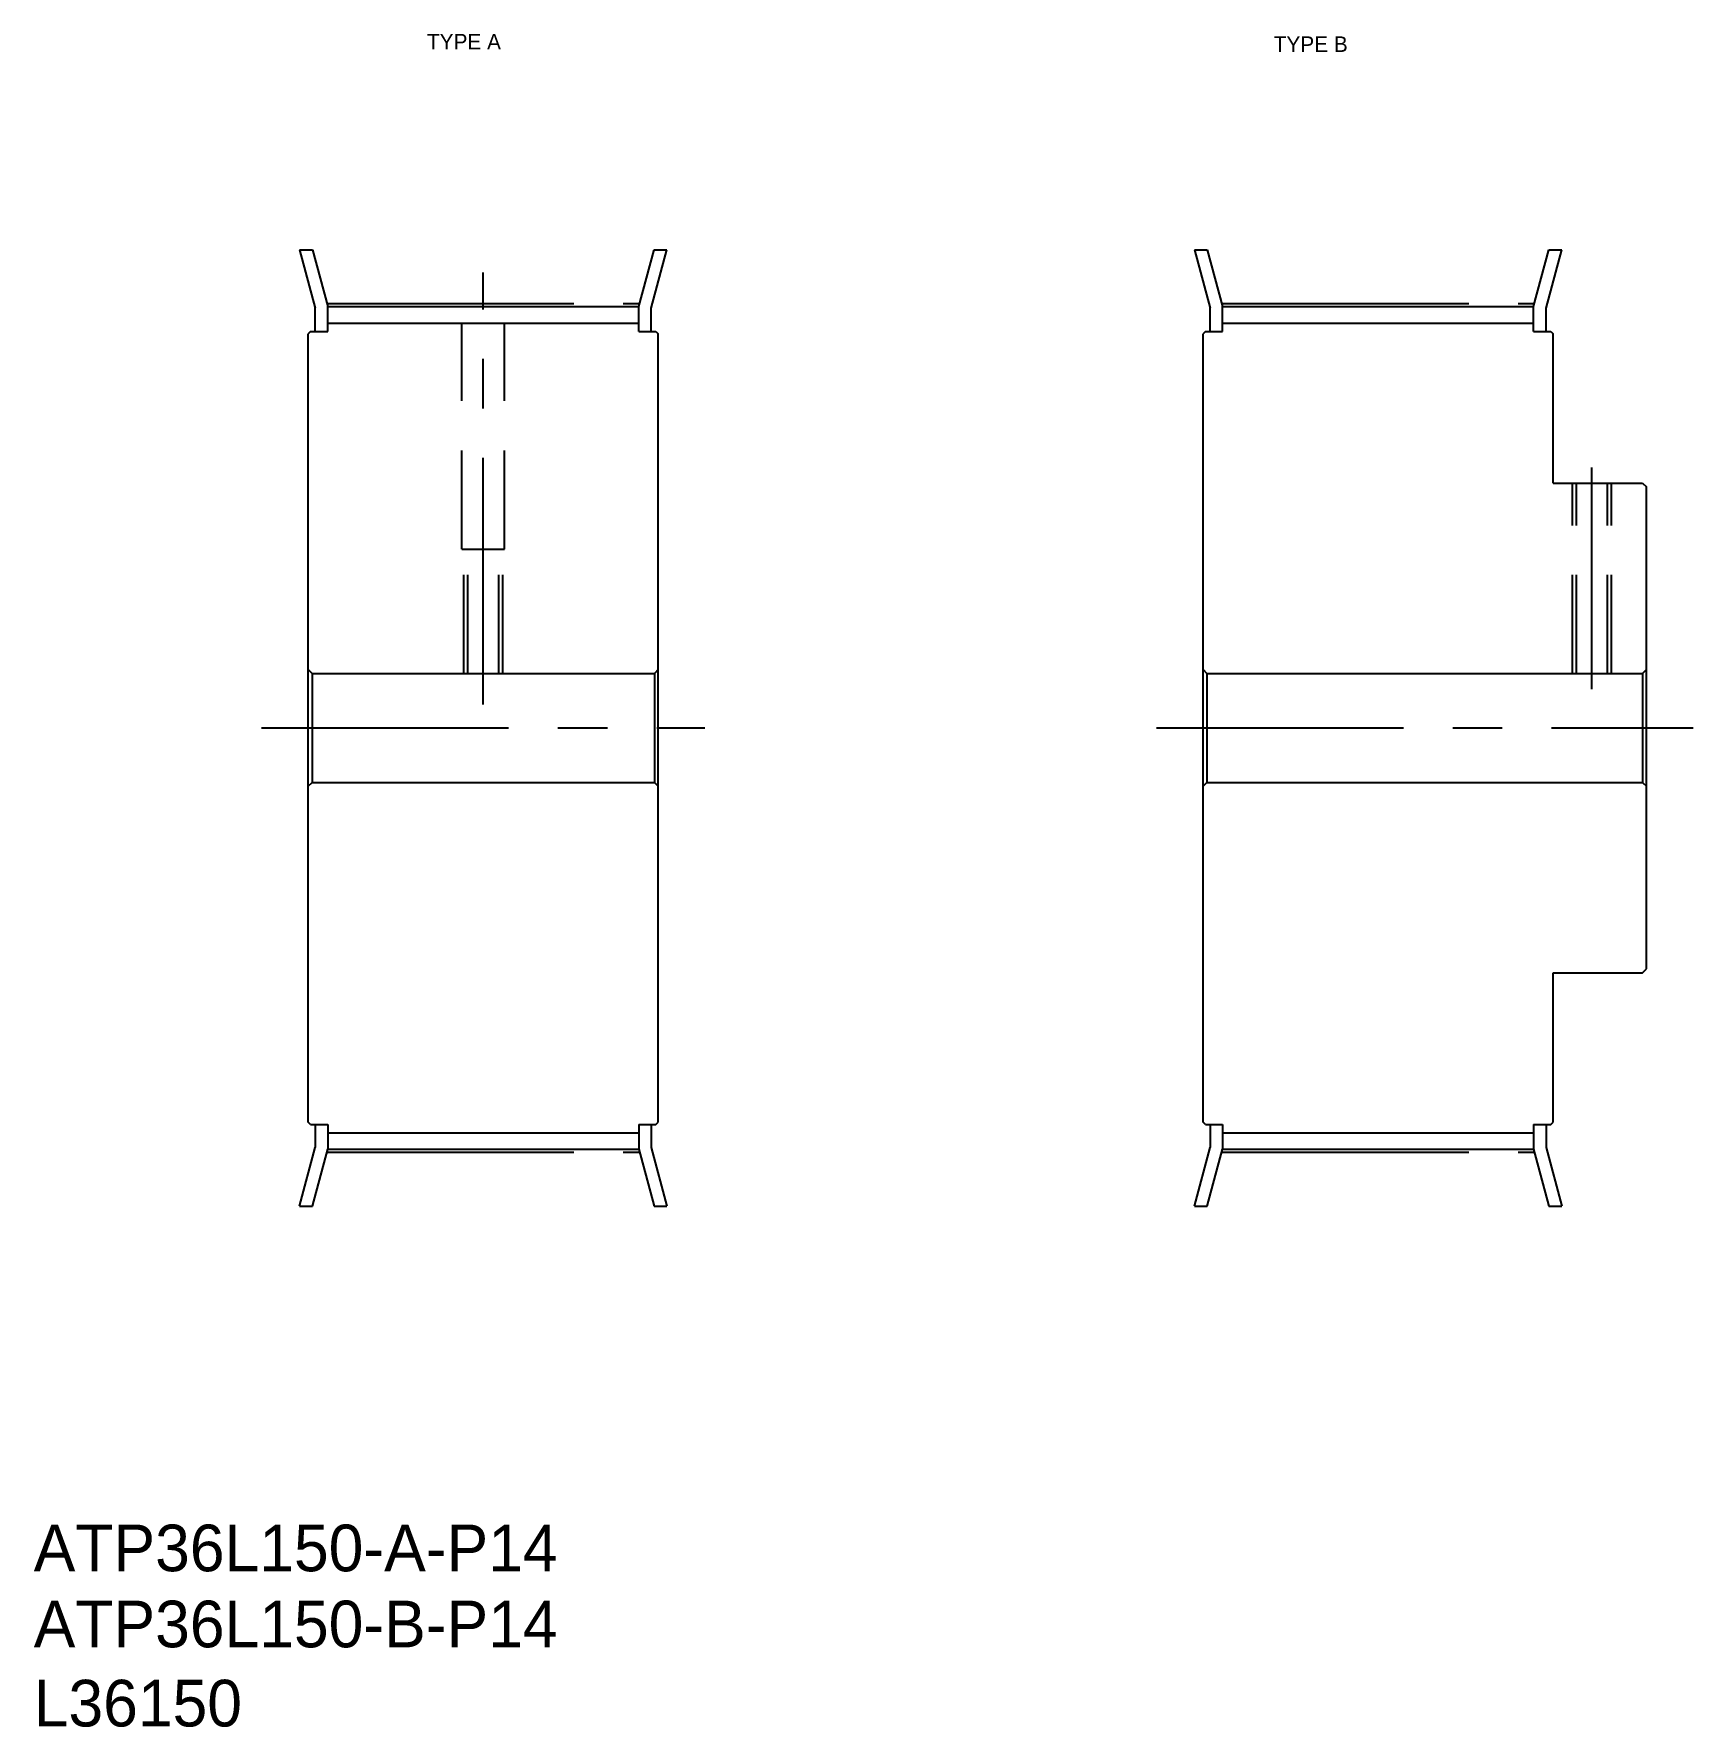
# Model space of a CAD drawing. Extents: x -286 to -73, y -61 to 157.
import ezdxf

# ---------------------------------------------------------------- set-up
doc = ezdxf.new("R2010")
doc.units = 0
doc.linetypes.add('CENTER', pattern=[50.8, 31.75, -6.35, 6.35, -6.35])
doc.linetypes.add('DASHED', pattern=[19.05, 12.7, -6.35])
doc.layers.get('0').update_dxf_attribs({"linetype": 'CONTINUOUS'})
doc.layers.add('CENTER', color=1, linetype='CENTER')

msp = doc.modelspace()

# ---------------------------------------------------------------- linework, layer by layer
for p, q in [((-251.81, 129.11), (-249.8, 121.6)), ((-251.81, 129.11), (-250.16, 129.11)), ((-250.16, 129.11), (-248.2, 121.81)), ((-208.2, 121.81), (-206.24, 129.11)), ((-206.6, 121.6), (-204.59, 129.11)), ((-206.24, 129.11), (-204.59, 129.11)), ((-136.78, 129.11), (-134.77, 121.6)), ((-136.78, 129.11), (-135.12, 129.11)), ((-135.12, 129.11), (-133.17, 121.81)), ((-93.17, 121.81), (-91.21, 129.11)), ((-91.57, 121.6), (-89.55, 129.11)), ((-91.21, 129.11), (-89.55, 129.11)), ((-249.8, 118.61), (-249.8, 121.6)), ((-248.2, 121.81), (-208.2, 121.81)), ((-248.2, 118.61), (-248.2, 121.81)), ((-208.2, 118.61), (-208.2, 121.81)), ((-206.6, 118.61), (-206.6, 121.6)), ((-134.77, 118.61), (-134.77, 121.6)), ((-133.17, 121.81), (-93.17, 121.81)), ((-133.17, 118.61), (-133.17, 121.81)), ((-93.17, 118.61), (-93.17, 121.81)), ((-91.57, 118.61), (-91.57, 121.6)), ((-250.4, 118.61), (-250.7, 118.31)), ((-250.7, 16.91), (-250.7, 118.31)), ((-250.4, 118.61), (-248.2, 118.61)), ((-248.2, 119.68), (-208.2, 119.68)), ((-208.2, 118.61), (-206, 118.61)), ((-206, 118.61), (-205.7, 118.31)), ((-205.7, 16.91), (-205.7, 118.31)), ((-135.37, 118.61), (-135.67, 118.31)), ((-135.67, 16.91), (-135.67, 118.31)), ((-135.37, 118.61), (-133.17, 118.61)), ((-133.17, 119.68), (-93.17, 119.68)), ((-93.17, 118.61), (-90.97, 118.61)), ((-90.97, 118.61), (-90.67, 118.31)), ((-90.67, 99.11), (-90.67, 118.31)), ((-90.67, 99.11), (-79.17, 99.11)), ((-79.17, 99.11), (-78.67, 98.61)), ((-78.67, 36.61), (-78.67, 98.61)), ((-135.67, 42.91), (-135.67, 92.31)), ((-250.7, 75.11), (-250.2, 74.61)), ((-250.2, 74.61), (-206.2, 74.61)), ((-250.2, 74.61), (-250.2, 60.61)), ((-205.7, 75.11), (-206.2, 74.61)), ((-206.2, 74.61), (-206.2, 60.61)), ((-135.67, 75.11), (-135.17, 74.61)), ((-135.17, 74.61), (-79.17, 74.61)), ((-135.17, 74.61), (-135.17, 60.61)), ((-79.17, 74.61), (-78.67, 75.11)), ((-79.17, 74.61), (-79.17, 60.61)), ((-250.7, 60.11), (-250.2, 60.61)), ((-250.2, 60.61), (-206.2, 60.61)), ((-205.7, 60.11), (-206.2, 60.61)), ((-135.67, 60.11), (-135.17, 60.61)), ((-135.17, 60.61), (-79.17, 60.61)), ((-79.17, 60.61), (-78.67, 60.11)), ((-90.67, 16.91), (-90.67, 36.11)), ((-90.67, 36.11), (-79.17, 36.11)), ((-79.17, 36.11), (-78.67, 36.61)), ((-250.4, 16.61), (-250.7, 16.91)), ((-250.4, 16.61), (-248.2, 16.61)), ((-249.8, 16.61), (-249.8, 13.63)), ((-248.2, 16.61), (-248.2, 13.42)), ((-248.2, 15.55), (-208.2, 15.55)), ((-208.2, 16.61), (-206, 16.61)), ((-208.2, 16.61), (-208.2, 13.42)), ((-206.6, 16.61), (-206.6, 13.63)), ((-206, 16.61), (-205.7, 16.91)), ((-135.37, 16.61), (-135.67, 16.91)), ((-135.37, 16.61), (-133.17, 16.61)), ((-134.77, 16.61), (-134.77, 13.63)), ((-133.17, 16.61), (-133.17, 13.42)), ((-133.17, 15.55), (-93.17, 15.55)), ((-93.17, 16.61), (-93.17, 13.42)), ((-93.17, 16.61), (-90.97, 16.61)), ((-91.57, 16.61), (-91.57, 13.63)), ((-90.97, 16.61), (-90.67, 16.91)), ((-251.81, 6.11), (-249.8, 13.63)), ((-250.16, 6.11), (-248.2, 13.42)), ((-248.2, 13.42), (-208.2, 13.42)), ((-208.2, 13.42), (-206.24, 6.11)), ((-206.6, 13.63), (-204.59, 6.11)), ((-136.78, 6.11), (-134.77, 13.63)), ((-135.12, 6.11), (-133.17, 13.42)), ((-133.17, 13.42), (-93.17, 13.42)), ((-93.17, 13.42), (-91.21, 6.11)), ((-91.57, 13.63), (-89.55, 6.11)), ((-251.81, 6.11), (-250.16, 6.11)), ((-206.24, 6.11), (-204.59, 6.11)), ((-136.78, 6.11), (-135.12, 6.11)), ((-91.21, 6.11), (-89.55, 6.11))]:
    msp.add_line(p, q)
at = {"color": 3, "linetype": 'DASHED'}
for p, q in [((-230.95, 90.61), (-230.95, 119.68)), ((-225.45, 90.61), (-225.45, 119.68)), ((-88.17, 74.61), (-88.17, 99.11)), ((-87.67, 74.61), (-87.67, 99.11)), ((-83.67, 74.61), (-83.67, 99.11)), ((-83.17, 74.61), (-83.17, 99.11)), ((-230.95, 90.61), (-225.45, 90.61)), ((-230.7, 74.61), (-230.7, 90.61)), ((-230.2, 74.61), (-230.2, 90.61)), ((-226.2, 74.61), (-226.2, 90.61)), ((-225.7, 74.61), (-225.7, 90.61))]:
    msp.add_line(p, q, dxfattribs=at)
at = {"layer": 'CENTER', "color": 1, "linetype": 'CENTER'}
for p, q in [((-228.2, 70.61), (-228.2, 126.19)), ((-248.3, 122.19), (-208.1, 122.19)), ((-133.27, 122.19), (-93.06, 122.19)), ((-85.67, 72.61), (-85.67, 101.11)), ((-256.7, 67.61), (-199.7, 67.61)), ((-141.67, 67.61), (-72.67, 67.61)), ((-248.3, 13.04), (-208.1, 13.04)), ((-133.27, 13.04), (-93.06, 13.04))]:
    msp.add_line(p, q, dxfattribs=at)

# ---------------------------------------------------------------- texts
for s, p in [('TYPE A', (-235.44, 154.87)), ('TYPE B', (-126.58, 154.55))]:
    msp.add_text(s, height=2).set_placement(p)
at = {"color": 7, "linetype": 'CONTINUOUS'}
for s, p in [('ATP36L150-A-P14', (-285.99, -40.85)), ('ATP36L150-B-P14', (-285.99, -50.63)), ('L36150', (-285.99, -60.81))]:
    msp.add_text(s, height=6, dxfattribs=at).set_placement(p)

doc.saveas('drawing.dxf')
